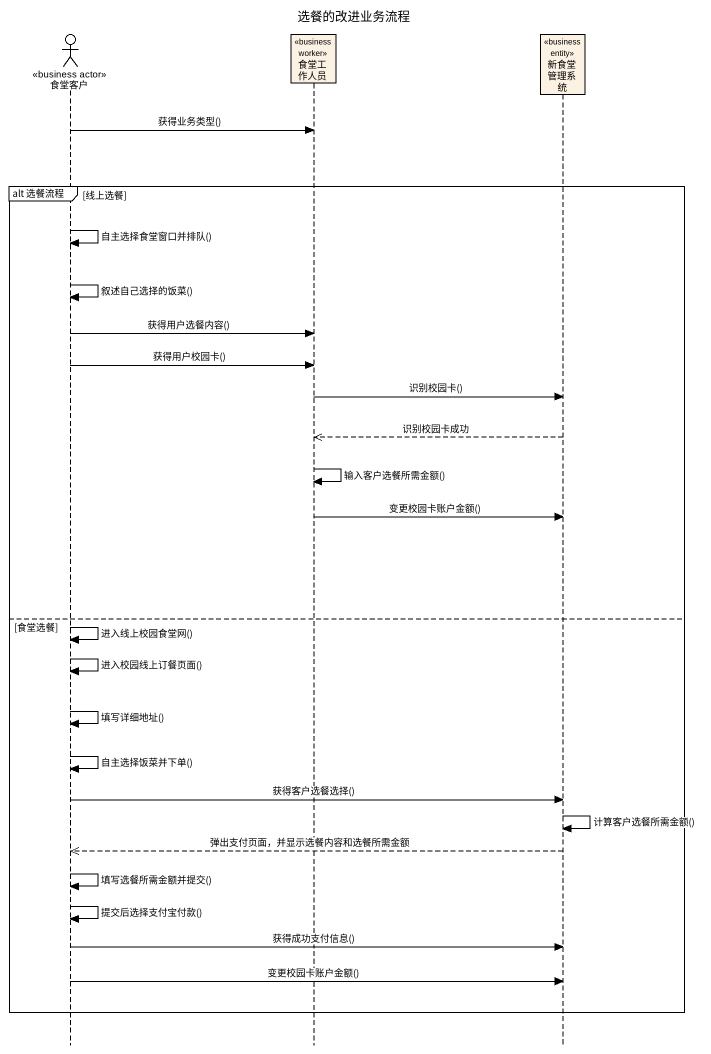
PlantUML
@startuml
title 选餐的改进业务流程
hide footbox
actor 食堂客户 <<business actor>>
participant 食堂工作人员 <<business worker>> #FCF2E3
participant 新食堂管理系统 <<business entity>> #FCF2E3

食堂客户 -> 食堂工作人员 : 获得业务类型()
group alt 选餐流程 [线上选餐]
  食堂客户 -> 食堂客户 : 自主选择食堂窗口并排队()
  食堂客户 -> 食堂客户 : 叙述自己选择的饭菜()
  食堂客户 -> 食堂工作人员 : 获得用户选餐内容()
  食堂客户 -> 食堂工作人员 : 获得用户校园卡()
  食堂工作人员 -> 新食堂管理系统 : 识别校园卡()
  新食堂管理系统 -->> 食堂工作人员 : 识别校园卡成功
  食堂工作人员 -> 食堂工作人员 : 输入客户选餐所需金额()
  食堂工作人员 -> 新食堂管理系统 : 变更校园卡账户金额()
else 食堂选餐
  食堂客户 -> 食堂客户 : 进入线上校园食堂网()
  食堂客户 -> 食堂客户 : 进入校园线上订餐页面()
  食堂客户 -> 食堂客户 : 填写详细地址()
  食堂客户 -> 食堂客户 : 自主选择饭菜并下单()
  食堂客户 -> 新食堂管理系统 : 获得客户选餐选择()
  新食堂管理系统 -> 新食堂管理系统 : 计算客户选餐所需金额()
  新食堂管理系统 -->> 食堂客户 : 弹出支付页面，并显示选餐内容和选餐所需金额
  食堂客户 -> 食堂客户 : 填写选餐所需金额并提交()
  食堂客户 -> 食堂客户 : 提交后选择支付宝付款()
  食堂客户 -> 新食堂管理系统 : 获得成功支付信息()
  食堂客户 -> 新食堂管理系统 : 变更校园卡账户金额()
end
@enduml
